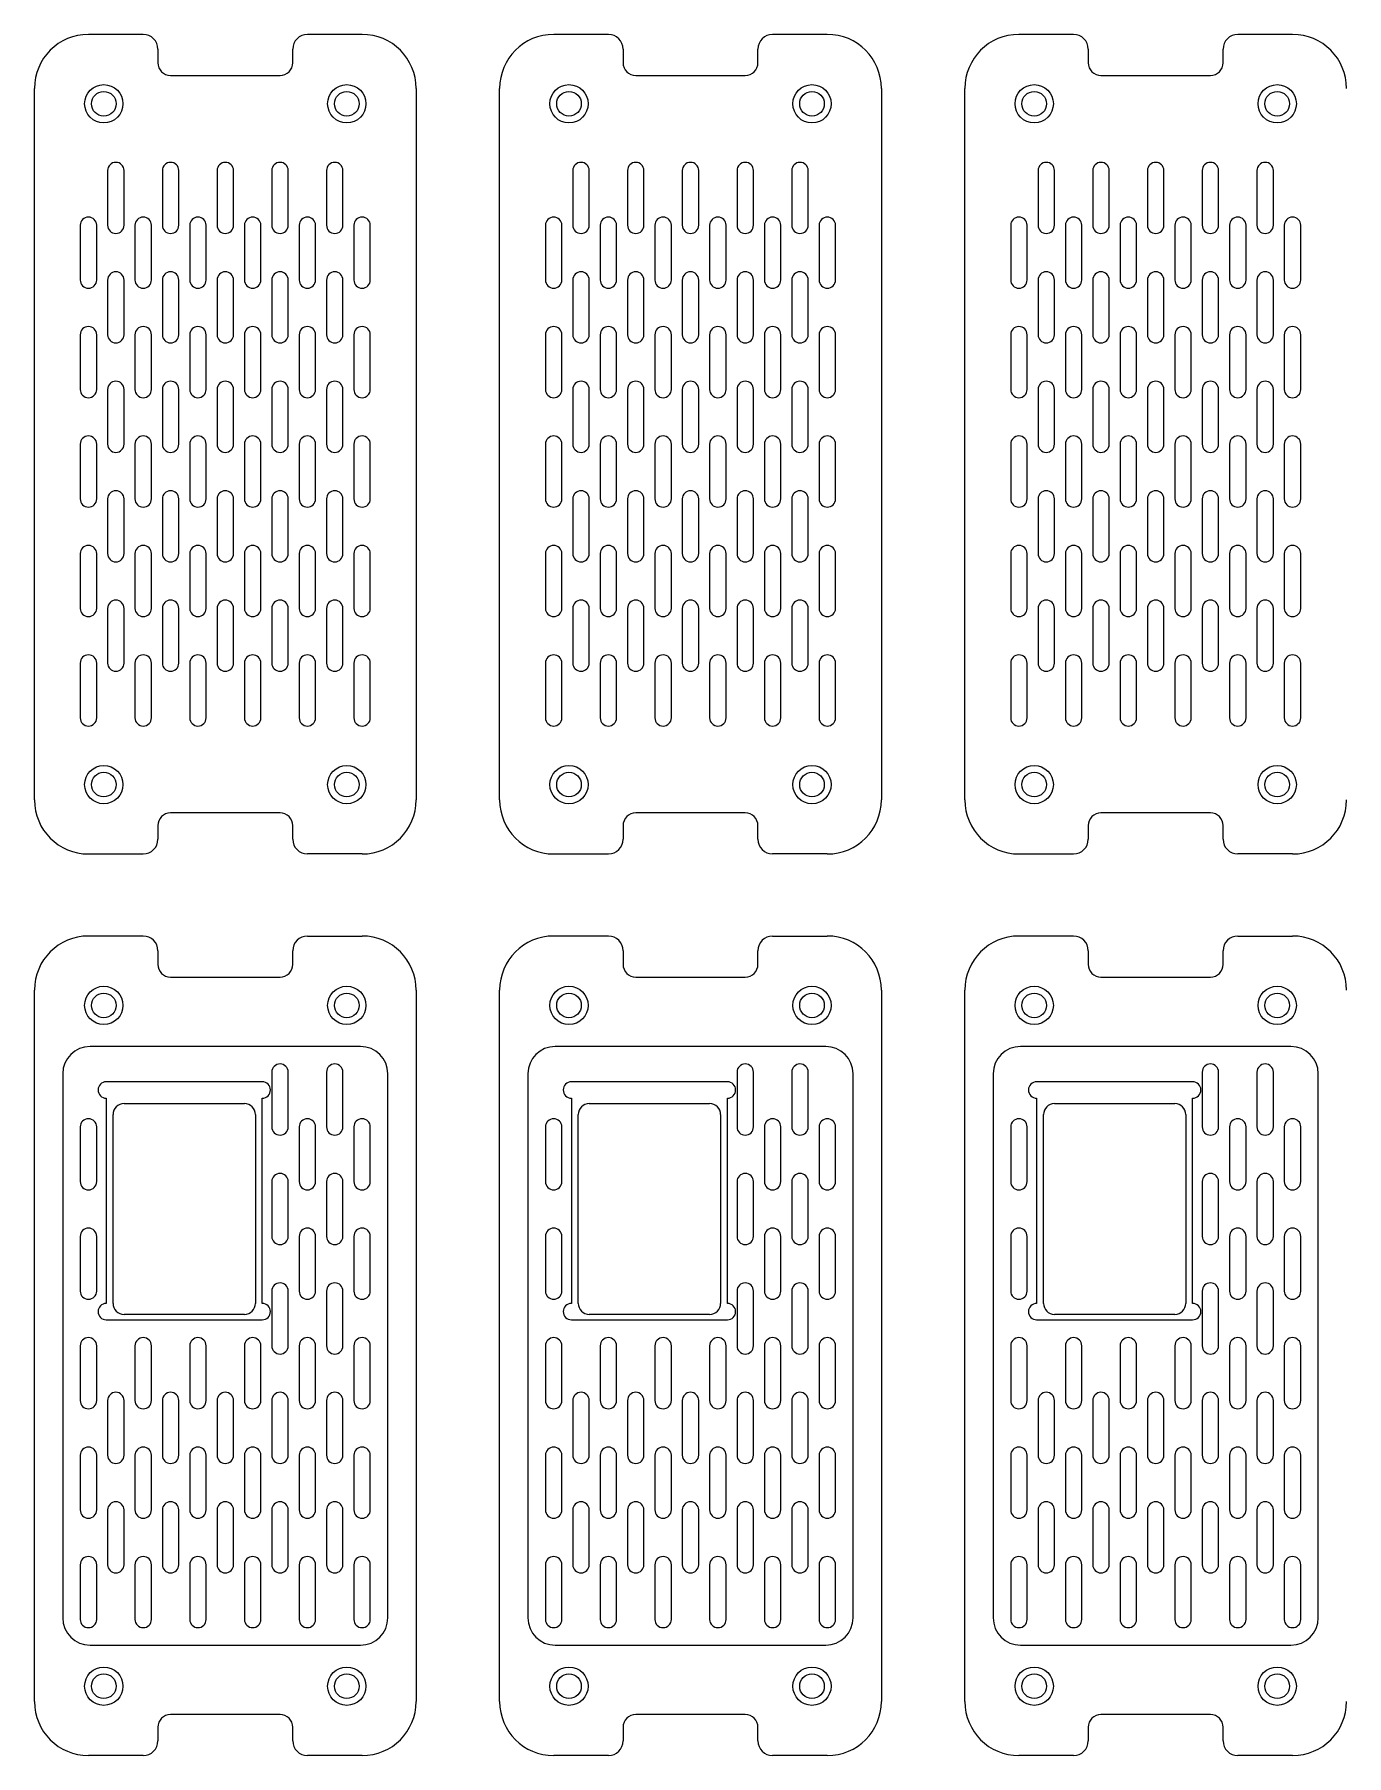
# Model space of a CAD drawing. Header units: millimetres. Extents: x -5 to 21766, y 503 to 12067.
# Drawn here: x 1118 to 1597, y 1741 to 2370 of the extents above; entities that cross this region are included whole.
import ezdxf

# ---------------------------------------------------------------- set-up
doc = ezdxf.new("R2010")
doc.units = ezdxf.units.MM
for name, color, linetype in [('CUT THROUGH- Inside Line', 5, 'Continuous'), ('CUT THROUGH- Outside Line', 3, 'Continuous'), ('FILL- 12mm Deep', 4, 'Continuous'), ('FILL- 16mm Deep', 241, 'Continuous'), ('HOLE 14mm Deep', 6, 'Continuous'), ('HOLE- 1mm Deep', 54, 'Continuous')]:
    doc.layers.add(name, color=color, linetype=linetype)

msp = doc.modelspace()

# ---------------------------------------------------------------- linework, layer by layer
at = {"layer": 'CUT THROUGH- Inside Line', "linetype": 'Continuous', "lineweight": 15}
for p, q in [((1146.53, 1906.61), (1146.53, 1975.61)), ((1150.53, 1979.61), (1194.53, 1979.61)), ((1198.53, 1975.61), (1198.53, 1906.61)), ((1316.53, 1906.61), (1316.53, 1975.61)), ((1320.53, 1979.61), (1364.53, 1979.61)), ((1368.53, 1975.61), (1368.53, 1906.61)), ((1486.53, 1906.61), (1486.53, 1975.61)), ((1490.53, 1979.61), (1534.53, 1979.61)), ((1538.53, 1975.61), (1538.53, 1906.61)), ((1194.53, 1902.61), (1150.53, 1902.61)), ((1364.53, 1902.61), (1320.53, 1902.61)), ((1534.53, 1902.61), (1490.53, 1902.61))]:
    msp.add_line(p, q, dxfattribs=at)
at = {"layer": 'CUT THROUGH- Inside Line'}
for points in [[(1144.53, 2300.61, 1), (1150.53, 2300.61), (1150.53, 2320.61, 1), (1144.53, 2320.61)], [(1164.53, 2300.61, 1), (1170.53, 2300.61), (1170.53, 2320.61, 1), (1164.53, 2320.61)], [(1184.53, 2300.61, 1), (1190.53, 2300.61), (1190.53, 2320.61, 1), (1184.53, 2320.61)], [(1204.53, 2300.61, 1), (1210.53, 2300.61), (1210.53, 2320.61, 1), (1204.53, 2320.61)], [(1224.53, 2300.61, 1), (1230.53, 2300.61), (1230.53, 2320.61, 1), (1224.53, 2320.61)], [(1314.53, 2300.61, 1), (1320.53, 2300.61), (1320.53, 2320.61, 1), (1314.53, 2320.61)], [(1334.53, 2300.61, 1), (1340.53, 2300.61), (1340.53, 2320.61, 1), (1334.53, 2320.61)], [(1354.53, 2300.61, 1), (1360.53, 2300.61), (1360.53, 2320.61, 1), (1354.53, 2320.61)], [(1374.53, 2300.61, 1), (1380.53, 2300.61), (1380.53, 2320.61, 1), (1374.53, 2320.61)], [(1394.53, 2300.61, 1), (1400.53, 2300.61), (1400.53, 2320.61, 1), (1394.53, 2320.61)], [(1484.53, 2300.61, 1), (1490.53, 2300.61), (1490.53, 2320.61, 1), (1484.53, 2320.61)], [(1504.53, 2300.61, 1), (1510.53, 2300.61), (1510.53, 2320.61, 1), (1504.53, 2320.61)], [(1524.53, 2300.61, 1), (1530.53, 2300.61), (1530.53, 2320.61, 1), (1524.53, 2320.61)], [(1544.53, 2300.61, 1), (1550.53, 2300.61), (1550.53, 2320.61, 1), (1544.53, 2320.61)], [(1564.53, 2300.61, 1), (1570.53, 2300.61), (1570.53, 2320.61, 1), (1564.53, 2320.61)], [(1134.53, 2280.61, 1), (1140.53, 2280.61), (1140.53, 2300.61, 1), (1134.53, 2300.61)], [(1154.53, 2280.61, 1), (1160.53, 2280.61), (1160.53, 2300.61, 1), (1154.53, 2300.61)], [(1174.53, 2280.61, 1), (1180.53, 2280.61), (1180.53, 2300.61, 1), (1174.53, 2300.61)], [(1194.53, 2280.61, 1), (1200.53, 2280.61), (1200.53, 2300.61, 1), (1194.53, 2300.61)], [(1214.53, 2280.61, 1), (1220.53, 2280.61), (1220.53, 2300.61, 1), (1214.53, 2300.61)], [(1234.53, 2280.61, 1), (1240.53, 2280.61), (1240.53, 2300.61, 1), (1234.53, 2300.61)], [(1304.53, 2280.61, 1), (1310.53, 2280.61), (1310.53, 2300.61, 1), (1304.53, 2300.61)], [(1324.53, 2280.61, 1), (1330.53, 2280.61), (1330.53, 2300.61, 1), (1324.53, 2300.61)], [(1344.53, 2280.61, 1), (1350.53, 2280.61), (1350.53, 2300.61, 1), (1344.53, 2300.61)], [(1364.53, 2280.61, 1), (1370.53, 2280.61), (1370.53, 2300.61, 1), (1364.53, 2300.61)], [(1384.53, 2280.61, 1), (1390.53, 2280.61), (1390.53, 2300.61, 1), (1384.53, 2300.61)], [(1404.53, 2280.61, 1), (1410.53, 2280.61), (1410.53, 2300.61, 1), (1404.53, 2300.61)], [(1474.53, 2280.61, 1), (1480.53, 2280.61), (1480.53, 2300.61, 1), (1474.53, 2300.61)], [(1494.53, 2280.61, 1), (1500.53, 2280.61), (1500.53, 2300.61, 1), (1494.53, 2300.61)], [(1514.53, 2280.61, 1), (1520.53, 2280.61), (1520.53, 2300.61, 1), (1514.53, 2300.61)], [(1534.53, 2280.61, 1), (1540.53, 2280.61), (1540.53, 2300.61, 1), (1534.53, 2300.61)], [(1554.53, 2280.61, 1), (1560.53, 2280.61), (1560.53, 2300.61, 1), (1554.53, 2300.61)], [(1574.53, 2280.61, 1), (1580.53, 2280.61), (1580.53, 2300.61, 1), (1574.53, 2300.61)], [(1144.53, 2260.61, 1), (1150.53, 2260.61), (1150.53, 2280.61, 1), (1144.53, 2280.61)], [(1164.53, 2260.61, 1), (1170.53, 2260.61), (1170.53, 2280.61, 1), (1164.53, 2280.61)], [(1184.53, 2260.61, 1), (1190.53, 2260.61), (1190.53, 2280.61, 1), (1184.53, 2280.61)], [(1204.53, 2260.61, 1), (1210.53, 2260.61), (1210.53, 2280.61, 1), (1204.53, 2280.61)], [(1224.53, 2260.61, 1), (1230.53, 2260.61), (1230.53, 2280.61, 1), (1224.53, 2280.61)], [(1314.53, 2260.61, 1), (1320.53, 2260.61), (1320.53, 2280.61, 1), (1314.53, 2280.61)], [(1334.53, 2260.61, 1), (1340.53, 2260.61), (1340.53, 2280.61, 1), (1334.53, 2280.61)], [(1354.53, 2260.61, 1), (1360.53, 2260.61), (1360.53, 2280.61, 1), (1354.53, 2280.61)], [(1374.53, 2260.61, 1), (1380.53, 2260.61), (1380.53, 2280.61, 1), (1374.53, 2280.61)], [(1394.53, 2260.61, 1), (1400.53, 2260.61), (1400.53, 2280.61, 1), (1394.53, 2280.61)], [(1484.53, 2260.61, 1), (1490.53, 2260.61), (1490.53, 2280.61, 1), (1484.53, 2280.61)], [(1504.53, 2260.61, 1), (1510.53, 2260.61), (1510.53, 2280.61, 1), (1504.53, 2280.61)], [(1524.53, 2260.61, 1), (1530.53, 2260.61), (1530.53, 2280.61, 1), (1524.53, 2280.61)], [(1544.53, 2260.61, 1), (1550.53, 2260.61), (1550.53, 2280.61, 1), (1544.53, 2280.61)], [(1564.53, 2260.61, 1), (1570.53, 2260.61), (1570.53, 2280.61, 1), (1564.53, 2280.61)], [(1134.53, 2240.61, 1), (1140.53, 2240.61), (1140.53, 2260.61, 1), (1134.53, 2260.61)], [(1154.53, 2240.61, 1), (1160.53, 2240.61), (1160.53, 2260.61, 1), (1154.53, 2260.61)], [(1174.53, 2240.61, 1), (1180.53, 2240.61), (1180.53, 2260.61, 1), (1174.53, 2260.61)], [(1194.53, 2240.61, 1), (1200.53, 2240.61), (1200.53, 2260.61, 1), (1194.53, 2260.61)], [(1214.53, 2240.61, 1), (1220.53, 2240.61), (1220.53, 2260.61, 1), (1214.53, 2260.61)], [(1234.53, 2240.61, 1), (1240.53, 2240.61), (1240.53, 2260.61, 1), (1234.53, 2260.61)], [(1304.53, 2240.61, 1), (1310.53, 2240.61), (1310.53, 2260.61, 1), (1304.53, 2260.61)], [(1324.53, 2240.61, 1), (1330.53, 2240.61), (1330.53, 2260.61, 1), (1324.53, 2260.61)], [(1344.53, 2240.61, 1), (1350.53, 2240.61), (1350.53, 2260.61, 1), (1344.53, 2260.61)], [(1364.53, 2240.61, 1), (1370.53, 2240.61), (1370.53, 2260.61, 1), (1364.53, 2260.61)], [(1384.53, 2240.61, 1), (1390.53, 2240.61), (1390.53, 2260.61, 1), (1384.53, 2260.61)], [(1404.53, 2240.61, 1), (1410.53, 2240.61), (1410.53, 2260.61, 1), (1404.53, 2260.61)], [(1474.53, 2240.61, 1), (1480.53, 2240.61), (1480.53, 2260.61, 1), (1474.53, 2260.61)], [(1494.53, 2240.61, 1), (1500.53, 2240.61), (1500.53, 2260.61, 1), (1494.53, 2260.61)], [(1514.53, 2240.61, 1), (1520.53, 2240.61), (1520.53, 2260.61, 1), (1514.53, 2260.61)], [(1534.53, 2240.61, 1), (1540.53, 2240.61), (1540.53, 2260.61, 1), (1534.53, 2260.61)], [(1554.53, 2240.61, 1), (1560.53, 2240.61), (1560.53, 2260.61, 1), (1554.53, 2260.61)], [(1574.53, 2240.61, 1), (1580.53, 2240.61), (1580.53, 2260.61, 1), (1574.53, 2260.61)], [(1144.53, 2220.61, 1), (1150.53, 2220.61), (1150.53, 2240.61, 1), (1144.53, 2240.61)], [(1164.53, 2220.61, 1), (1170.53, 2220.61), (1170.53, 2240.61, 1), (1164.53, 2240.61)], [(1184.53, 2220.61, 1), (1190.53, 2220.61), (1190.53, 2240.61, 1), (1184.53, 2240.61)], [(1204.53, 2220.61, 1), (1210.53, 2220.61), (1210.53, 2240.61, 1), (1204.53, 2240.61)], [(1224.53, 2220.61, 1), (1230.53, 2220.61), (1230.53, 2240.61, 1), (1224.53, 2240.61)], [(1314.53, 2220.61, 1), (1320.53, 2220.61), (1320.53, 2240.61, 1), (1314.53, 2240.61)], [(1334.53, 2220.61, 1), (1340.53, 2220.61), (1340.53, 2240.61, 1), (1334.53, 2240.61)], [(1354.53, 2220.61, 1), (1360.53, 2220.61), (1360.53, 2240.61, 1), (1354.53, 2240.61)], [(1374.53, 2220.61, 1), (1380.53, 2220.61), (1380.53, 2240.61, 1), (1374.53, 2240.61)], [(1394.53, 2220.61, 1), (1400.53, 2220.61), (1400.53, 2240.61, 1), (1394.53, 2240.61)], [(1484.53, 2220.61, 1), (1490.53, 2220.61), (1490.53, 2240.61, 1), (1484.53, 2240.61)], [(1504.53, 2220.61, 1), (1510.53, 2220.61), (1510.53, 2240.61, 1), (1504.53, 2240.61)], [(1524.53, 2220.61, 1), (1530.53, 2220.61), (1530.53, 2240.61, 1), (1524.53, 2240.61)], [(1544.53, 2220.61, 1), (1550.53, 2220.61), (1550.53, 2240.61, 1), (1544.53, 2240.61)], [(1564.53, 2220.61, 1), (1570.53, 2220.61), (1570.53, 2240.61, 1), (1564.53, 2240.61)], [(1134.53, 2200.61, 1), (1140.53, 2200.61), (1140.53, 2220.61, 1), (1134.53, 2220.61)], [(1154.53, 2200.61, 1), (1160.53, 2200.61), (1160.53, 2220.61, 1), (1154.53, 2220.61)], [(1174.53, 2200.61, 1), (1180.53, 2200.61), (1180.53, 2220.61, 1), (1174.53, 2220.61)], [(1194.53, 2200.61, 1), (1200.53, 2200.61), (1200.53, 2220.61, 1), (1194.53, 2220.61)], [(1214.53, 2200.61, 1), (1220.53, 2200.61), (1220.53, 2220.61, 1), (1214.53, 2220.61)], [(1234.53, 2200.61, 1), (1240.53, 2200.61), (1240.53, 2220.61, 1), (1234.53, 2220.61)], [(1304.53, 2200.61, 1), (1310.53, 2200.61), (1310.53, 2220.61, 1), (1304.53, 2220.61)], [(1324.53, 2200.61, 1), (1330.53, 2200.61), (1330.53, 2220.61, 1), (1324.53, 2220.61)], [(1344.53, 2200.61, 1), (1350.53, 2200.61), (1350.53, 2220.61, 1), (1344.53, 2220.61)], [(1364.53, 2200.61, 1), (1370.53, 2200.61), (1370.53, 2220.61, 1), (1364.53, 2220.61)], [(1384.53, 2200.61, 1), (1390.53, 2200.61), (1390.53, 2220.61, 1), (1384.53, 2220.61)], [(1404.53, 2200.61, 1), (1410.53, 2200.61), (1410.53, 2220.61, 1), (1404.53, 2220.61)], [(1474.53, 2200.61, 1), (1480.53, 2200.61), (1480.53, 2220.61, 1), (1474.53, 2220.61)], [(1494.53, 2200.61, 1), (1500.53, 2200.61), (1500.53, 2220.61, 1), (1494.53, 2220.61)], [(1514.53, 2200.61, 1), (1520.53, 2200.61), (1520.53, 2220.61, 1), (1514.53, 2220.61)], [(1534.53, 2200.61, 1), (1540.53, 2200.61), (1540.53, 2220.61, 1), (1534.53, 2220.61)], [(1554.53, 2200.61, 1), (1560.53, 2200.61), (1560.53, 2220.61, 1), (1554.53, 2220.61)], [(1574.53, 2200.61, 1), (1580.53, 2200.61), (1580.53, 2220.61, 1), (1574.53, 2220.61)], [(1144.53, 2180.61, 1), (1150.53, 2180.61), (1150.53, 2200.61, 1), (1144.53, 2200.61)], [(1164.53, 2180.61, 1), (1170.53, 2180.61), (1170.53, 2200.61, 1), (1164.53, 2200.61)], [(1184.53, 2180.61, 1), (1190.53, 2180.61), (1190.53, 2200.61, 1), (1184.53, 2200.61)], [(1204.53, 2180.61, 1), (1210.53, 2180.61), (1210.53, 2200.61, 1), (1204.53, 2200.61)], [(1224.53, 2180.61, 1), (1230.53, 2180.61), (1230.53, 2200.61, 1), (1224.53, 2200.61)], [(1314.53, 2180.61, 1), (1320.53, 2180.61), (1320.53, 2200.61, 1), (1314.53, 2200.61)], [(1334.53, 2180.61, 1), (1340.53, 2180.61), (1340.53, 2200.61, 1), (1334.53, 2200.61)], [(1354.53, 2180.61, 1), (1360.53, 2180.61), (1360.53, 2200.61, 1), (1354.53, 2200.61)], [(1374.53, 2180.61, 1), (1380.53, 2180.61), (1380.53, 2200.61, 1), (1374.53, 2200.61)], [(1394.53, 2180.61, 1), (1400.53, 2180.61), (1400.53, 2200.61, 1), (1394.53, 2200.61)], [(1484.53, 2180.61, 1), (1490.53, 2180.61), (1490.53, 2200.61, 1), (1484.53, 2200.61)], [(1504.53, 2180.61, 1), (1510.53, 2180.61), (1510.53, 2200.61, 1), (1504.53, 2200.61)], [(1524.53, 2180.61, 1), (1530.53, 2180.61), (1530.53, 2200.61, 1), (1524.53, 2200.61)], [(1544.53, 2180.61, 1), (1550.53, 2180.61), (1550.53, 2200.61, 1), (1544.53, 2200.61)], [(1564.53, 2180.61, 1), (1570.53, 2180.61), (1570.53, 2200.61, 1), (1564.53, 2200.61)], [(1134.53, 2160.61, 1), (1140.53, 2160.61), (1140.53, 2180.61, 1), (1134.53, 2180.61)], [(1154.53, 2160.61, 1), (1160.53, 2160.61), (1160.53, 2180.61, 1), (1154.53, 2180.61)], [(1174.53, 2160.61, 1), (1180.53, 2160.61), (1180.53, 2180.61, 1), (1174.53, 2180.61)], [(1194.53, 2160.61, 1), (1200.53, 2160.61), (1200.53, 2180.61, 1), (1194.53, 2180.61)], [(1214.53, 2160.61, 1), (1220.53, 2160.61), (1220.53, 2180.61, 1), (1214.53, 2180.61)], [(1234.53, 2160.61, 1), (1240.53, 2160.61), (1240.53, 2180.61, 1), (1234.53, 2180.61)], [(1304.53, 2160.61, 1), (1310.53, 2160.61), (1310.53, 2180.61, 1), (1304.53, 2180.61)], [(1324.53, 2160.61, 1), (1330.53, 2160.61), (1330.53, 2180.61, 1), (1324.53, 2180.61)], [(1344.53, 2160.61, 1), (1350.53, 2160.61), (1350.53, 2180.61, 1), (1344.53, 2180.61)], [(1364.53, 2160.61, 1), (1370.53, 2160.61), (1370.53, 2180.61, 1), (1364.53, 2180.61)], [(1384.53, 2160.61, 1), (1390.53, 2160.61), (1390.53, 2180.61, 1), (1384.53, 2180.61)], [(1404.53, 2160.61, 1), (1410.53, 2160.61), (1410.53, 2180.61, 1), (1404.53, 2180.61)], [(1474.53, 2160.61, 1), (1480.53, 2160.61), (1480.53, 2180.61, 1), (1474.53, 2180.61)], [(1494.53, 2160.61, 1), (1500.53, 2160.61), (1500.53, 2180.61, 1), (1494.53, 2180.61)], [(1514.53, 2160.61, 1), (1520.53, 2160.61), (1520.53, 2180.61, 1), (1514.53, 2180.61)], [(1534.53, 2160.61, 1), (1540.53, 2160.61), (1540.53, 2180.61, 1), (1534.53, 2180.61)], [(1554.53, 2160.61, 1), (1560.53, 2160.61), (1560.53, 2180.61, 1), (1554.53, 2180.61)], [(1574.53, 2160.61, 1), (1580.53, 2160.61), (1580.53, 2180.61, 1), (1574.53, 2180.61)], [(1144.53, 2140.61, 1), (1150.53, 2140.61), (1150.53, 2160.61, 1), (1144.53, 2160.61)], [(1164.53, 2140.61, 1), (1170.53, 2140.61), (1170.53, 2160.61, 1), (1164.53, 2160.61)], [(1184.53, 2140.61, 1), (1190.53, 2140.61), (1190.53, 2160.61, 1), (1184.53, 2160.61)], [(1204.53, 2140.61, 1), (1210.53, 2140.61), (1210.53, 2160.61, 1), (1204.53, 2160.61)], [(1224.53, 2140.61, 1), (1230.53, 2140.61), (1230.53, 2160.61, 1), (1224.53, 2160.61)], [(1314.53, 2140.61, 1), (1320.53, 2140.61), (1320.53, 2160.61, 1), (1314.53, 2160.61)], [(1334.53, 2140.61, 1), (1340.53, 2140.61), (1340.53, 2160.61, 1), (1334.53, 2160.61)], [(1354.53, 2140.61, 1), (1360.53, 2140.61), (1360.53, 2160.61, 1), (1354.53, 2160.61)], [(1374.53, 2140.61, 1), (1380.53, 2140.61), (1380.53, 2160.61, 1), (1374.53, 2160.61)], [(1394.53, 2140.61, 1), (1400.53, 2140.61), (1400.53, 2160.61, 1), (1394.53, 2160.61)], [(1484.53, 2140.61, 1), (1490.53, 2140.61), (1490.53, 2160.61, 1), (1484.53, 2160.61)], [(1504.53, 2140.61, 1), (1510.53, 2140.61), (1510.53, 2160.61, 1), (1504.53, 2160.61)], [(1524.53, 2140.61, 1), (1530.53, 2140.61), (1530.53, 2160.61, 1), (1524.53, 2160.61)], [(1544.53, 2140.61, 1), (1550.53, 2140.61), (1550.53, 2160.61, 1), (1544.53, 2160.61)], [(1564.53, 2140.61, 1), (1570.53, 2140.61), (1570.53, 2160.61, 1), (1564.53, 2160.61)], [(1134.53, 2120.61, 1), (1140.53, 2120.61), (1140.53, 2140.61, 1), (1134.53, 2140.61)], [(1154.53, 2120.61, 1), (1160.53, 2120.61), (1160.53, 2140.61, 1), (1154.53, 2140.61)], [(1174.53, 2120.61, 1), (1180.53, 2120.61), (1180.53, 2140.61, 1), (1174.53, 2140.61)], [(1194.53, 2120.61, 1), (1200.53, 2120.61), (1200.53, 2140.61, 1), (1194.53, 2140.61)], [(1214.53, 2120.61, 1), (1220.53, 2120.61), (1220.53, 2140.61, 1), (1214.53, 2140.61)], [(1234.53, 2120.61, 1), (1240.53, 2120.61), (1240.53, 2140.61, 1), (1234.53, 2140.61)], [(1304.53, 2120.61, 1), (1310.53, 2120.61), (1310.53, 2140.61, 1), (1304.53, 2140.61)], [(1324.53, 2120.61, 1), (1330.53, 2120.61), (1330.53, 2140.61, 1), (1324.53, 2140.61)], [(1344.53, 2120.61, 1), (1350.53, 2120.61), (1350.53, 2140.61, 1), (1344.53, 2140.61)], [(1364.53, 2120.61, 1), (1370.53, 2120.61), (1370.53, 2140.61, 1), (1364.53, 2140.61)], [(1384.53, 2120.61, 1), (1390.53, 2120.61), (1390.53, 2140.61, 1), (1384.53, 2140.61)], [(1404.53, 2120.61, 1), (1410.53, 2120.61), (1410.53, 2140.61, 1), (1404.53, 2140.61)], [(1474.53, 2120.61, 1), (1480.53, 2120.61), (1480.53, 2140.61, 1), (1474.53, 2140.61)], [(1494.53, 2120.61, 1), (1500.53, 2120.61), (1500.53, 2140.61, 1), (1494.53, 2140.61)], [(1514.53, 2120.61, 1), (1520.53, 2120.61), (1520.53, 2140.61, 1), (1514.53, 2140.61)], [(1534.53, 2120.61, 1), (1540.53, 2120.61), (1540.53, 2140.61, 1), (1534.53, 2140.61)], [(1554.53, 2120.61, 1), (1560.53, 2120.61), (1560.53, 2140.61, 1), (1554.53, 2140.61)], [(1574.53, 2120.61, 1), (1580.53, 2120.61), (1580.53, 2140.61, 1), (1574.53, 2140.61)], [(1204.53, 1971.11, 1), (1210.53, 1971.11), (1210.53, 1991.11, 1), (1204.53, 1991.11)], [(1224.53, 1971.11, 1), (1230.53, 1971.11), (1230.53, 1991.11, 1), (1224.53, 1991.11)], [(1374.53, 1971.11, 1), (1380.53, 1971.11), (1380.53, 1991.11, 1), (1374.53, 1991.11)], [(1394.53, 1971.11, 1), (1400.53, 1971.11), (1400.53, 1991.11, 1), (1394.53, 1991.11)], [(1544.53, 1971.11, 1), (1550.53, 1971.11), (1550.53, 1991.11, 1), (1544.53, 1991.11)], [(1564.53, 1971.11, 1), (1570.53, 1971.11), (1570.53, 1991.11, 1), (1564.53, 1991.11)], [(1134.53, 1951.11, 1), (1140.53, 1951.11), (1140.53, 1971.11, 1), (1134.53, 1971.11)], [(1214.53, 1951.11, 1), (1220.53, 1951.11), (1220.53, 1971.11, 1), (1214.53, 1971.11)], [(1234.53, 1951.11, 1), (1240.53, 1951.11), (1240.53, 1971.11, 1), (1234.53, 1971.11)], [(1304.53, 1951.11, 1), (1310.53, 1951.11), (1310.53, 1971.11, 1), (1304.53, 1971.11)], [(1384.53, 1951.11, 1), (1390.53, 1951.11), (1390.53, 1971.11, 1), (1384.53, 1971.11)], [(1404.53, 1951.11, 1), (1410.53, 1951.11), (1410.53, 1971.11, 1), (1404.53, 1971.11)], [(1474.53, 1951.11, 1), (1480.53, 1951.11), (1480.53, 1971.11, 1), (1474.53, 1971.11)], [(1554.53, 1951.11, 1), (1560.53, 1951.11), (1560.53, 1971.11, 1), (1554.53, 1971.11)], [(1574.53, 1951.11, 1), (1580.53, 1951.11), (1580.53, 1971.11, 1), (1574.53, 1971.11)], [(1204.53, 1931.11, 1), (1210.53, 1931.11), (1210.53, 1951.11, 1), (1204.53, 1951.11)], [(1224.53, 1931.11, 1), (1230.53, 1931.11), (1230.53, 1951.11, 1), (1224.53, 1951.11)], [(1374.53, 1931.11, 1), (1380.53, 1931.11), (1380.53, 1951.11, 1), (1374.53, 1951.11)], [(1394.53, 1931.11, 1), (1400.53, 1931.11), (1400.53, 1951.11, 1), (1394.53, 1951.11)], [(1544.53, 1931.11, 1), (1550.53, 1931.11), (1550.53, 1951.11, 1), (1544.53, 1951.11)], [(1564.53, 1931.11, 1), (1570.53, 1931.11), (1570.53, 1951.11, 1), (1564.53, 1951.11)], [(1134.53, 1911.11, 1), (1140.53, 1911.11), (1140.53, 1931.11, 1), (1134.53, 1931.11)], [(1214.53, 1911.11, 1), (1220.53, 1911.11), (1220.53, 1931.11, 1), (1214.53, 1931.11)], [(1234.53, 1911.11, 1), (1240.53, 1911.11), (1240.53, 1931.11, 1), (1234.53, 1931.11)], [(1304.53, 1911.11, 1), (1310.53, 1911.11), (1310.53, 1931.11, 1), (1304.53, 1931.11)], [(1384.53, 1911.11, 1), (1390.53, 1911.11), (1390.53, 1931.11, 1), (1384.53, 1931.11)], [(1404.53, 1911.11, 1), (1410.53, 1911.11), (1410.53, 1931.11, 1), (1404.53, 1931.11)], [(1474.53, 1911.11, 1), (1480.53, 1911.11), (1480.53, 1931.11, 1), (1474.53, 1931.11)], [(1554.53, 1911.11, 1), (1560.53, 1911.11), (1560.53, 1931.11, 1), (1554.53, 1931.11)], [(1574.53, 1911.11, 1), (1580.53, 1911.11), (1580.53, 1931.11, 1), (1574.53, 1931.11)], [(1204.53, 1891.11, 1), (1210.53, 1891.11), (1210.53, 1911.11, 1), (1204.53, 1911.11)], [(1224.53, 1891.11, 1), (1230.53, 1891.11), (1230.53, 1911.11, 1), (1224.53, 1911.11)], [(1374.53, 1891.11, 1), (1380.53, 1891.11), (1380.53, 1911.11, 1), (1374.53, 1911.11)], [(1394.53, 1891.11, 1), (1400.53, 1891.11), (1400.53, 1911.11, 1), (1394.53, 1911.11)], [(1544.53, 1891.11, 1), (1550.53, 1891.11), (1550.53, 1911.11, 1), (1544.53, 1911.11)], [(1564.53, 1891.11, 1), (1570.53, 1891.11), (1570.53, 1911.11, 1), (1564.53, 1911.11)], [(1134.53, 1871.11, 1), (1140.53, 1871.11), (1140.53, 1891.11, 1), (1134.53, 1891.11)], [(1154.53, 1871.11, 1), (1160.53, 1871.11), (1160.53, 1891.11, 1), (1154.53, 1891.11)], [(1174.53, 1871.11, 1), (1180.53, 1871.11), (1180.53, 1891.11, 1), (1174.53, 1891.11)], [(1194.53, 1871.11, 1), (1200.53, 1871.11), (1200.53, 1891.11, 1), (1194.53, 1891.11)], [(1214.53, 1871.11, 1), (1220.53, 1871.11), (1220.53, 1891.11, 1), (1214.53, 1891.11)], [(1234.53, 1871.11, 1), (1240.53, 1871.11), (1240.53, 1891.11, 1), (1234.53, 1891.11)], [(1304.53, 1871.11, 1), (1310.53, 1871.11), (1310.53, 1891.11, 1), (1304.53, 1891.11)], [(1324.53, 1871.11, 1), (1330.53, 1871.11), (1330.53, 1891.11, 1), (1324.53, 1891.11)], [(1344.53, 1871.11, 1), (1350.53, 1871.11), (1350.53, 1891.11, 1), (1344.53, 1891.11)], [(1364.53, 1871.11, 1), (1370.53, 1871.11), (1370.53, 1891.11, 1), (1364.53, 1891.11)], [(1384.53, 1871.11, 1), (1390.53, 1871.11), (1390.53, 1891.11, 1), (1384.53, 1891.11)], [(1404.53, 1871.11, 1), (1410.53, 1871.11), (1410.53, 1891.11, 1), (1404.53, 1891.11)], [(1474.53, 1871.11, 1), (1480.53, 1871.11), (1480.53, 1891.11, 1), (1474.53, 1891.11)], [(1494.53, 1871.11, 1), (1500.53, 1871.11), (1500.53, 1891.11, 1), (1494.53, 1891.11)], [(1514.53, 1871.11, 1), (1520.53, 1871.11), (1520.53, 1891.11, 1), (1514.53, 1891.11)], [(1534.53, 1871.11, 1), (1540.53, 1871.11), (1540.53, 1891.11, 1), (1534.53, 1891.11)], [(1554.53, 1871.11, 1), (1560.53, 1871.11), (1560.53, 1891.11, 1), (1554.53, 1891.11)], [(1574.53, 1871.11, 1), (1580.53, 1871.11), (1580.53, 1891.11, 1), (1574.53, 1891.11)], [(1144.53, 1851.11, 1), (1150.53, 1851.11), (1150.53, 1871.11, 1), (1144.53, 1871.11)], [(1164.53, 1851.11, 1), (1170.53, 1851.11), (1170.53, 1871.11, 1), (1164.53, 1871.11)], [(1184.53, 1851.11, 1), (1190.53, 1851.11), (1190.53, 1871.11, 1), (1184.53, 1871.11)], [(1204.53, 1851.11, 1), (1210.53, 1851.11), (1210.53, 1871.11, 1), (1204.53, 1871.11)], [(1224.53, 1851.11, 1), (1230.53, 1851.11), (1230.53, 1871.11, 1), (1224.53, 1871.11)], [(1314.53, 1851.11, 1), (1320.53, 1851.11), (1320.53, 1871.11, 1), (1314.53, 1871.11)], [(1334.53, 1851.11, 1), (1340.53, 1851.11), (1340.53, 1871.11, 1), (1334.53, 1871.11)], [(1354.53, 1851.11, 1), (1360.53, 1851.11), (1360.53, 1871.11, 1), (1354.53, 1871.11)], [(1374.53, 1851.11, 1), (1380.53, 1851.11), (1380.53, 1871.11, 1), (1374.53, 1871.11)], [(1394.53, 1851.11, 1), (1400.53, 1851.11), (1400.53, 1871.11, 1), (1394.53, 1871.11)], [(1484.53, 1851.11, 1), (1490.53, 1851.11), (1490.53, 1871.11, 1), (1484.53, 1871.11)], [(1504.53, 1851.11, 1), (1510.53, 1851.11), (1510.53, 1871.11, 1), (1504.53, 1871.11)], [(1524.53, 1851.11, 1), (1530.53, 1851.11), (1530.53, 1871.11, 1), (1524.53, 1871.11)], [(1544.53, 1851.11, 1), (1550.53, 1851.11), (1550.53, 1871.11, 1), (1544.53, 1871.11)], [(1564.53, 1851.11, 1), (1570.53, 1851.11), (1570.53, 1871.11, 1), (1564.53, 1871.11)], [(1134.53, 1831.11, 1), (1140.53, 1831.11), (1140.53, 1851.11, 1), (1134.53, 1851.11)], [(1154.53, 1831.11, 1), (1160.53, 1831.11), (1160.53, 1851.11, 1), (1154.53, 1851.11)], [(1174.53, 1831.11, 1), (1180.53, 1831.11), (1180.53, 1851.11, 1), (1174.53, 1851.11)], [(1194.53, 1831.11, 1), (1200.53, 1831.11), (1200.53, 1851.11, 1), (1194.53, 1851.11)], [(1214.53, 1831.11, 1), (1220.53, 1831.11), (1220.53, 1851.11, 1), (1214.53, 1851.11)], [(1234.53, 1831.11, 1), (1240.53, 1831.11), (1240.53, 1851.11, 1), (1234.53, 1851.11)], [(1304.53, 1831.11, 1), (1310.53, 1831.11), (1310.53, 1851.11, 1), (1304.53, 1851.11)], [(1324.53, 1831.11, 1), (1330.53, 1831.11), (1330.53, 1851.11, 1), (1324.53, 1851.11)], [(1344.53, 1831.11, 1), (1350.53, 1831.11), (1350.53, 1851.11, 1), (1344.53, 1851.11)], [(1364.53, 1831.11, 1), (1370.53, 1831.11), (1370.53, 1851.11, 1), (1364.53, 1851.11)], [(1384.53, 1831.11, 1), (1390.53, 1831.11), (1390.53, 1851.11, 1), (1384.53, 1851.11)], [(1404.53, 1831.11, 1), (1410.53, 1831.11), (1410.53, 1851.11, 1), (1404.53, 1851.11)], [(1474.53, 1831.11, 1), (1480.53, 1831.11), (1480.53, 1851.11, 1), (1474.53, 1851.11)], [(1494.53, 1831.11, 1), (1500.53, 1831.11), (1500.53, 1851.11, 1), (1494.53, 1851.11)], [(1514.53, 1831.11, 1), (1520.53, 1831.11), (1520.53, 1851.11, 1), (1514.53, 1851.11)], [(1534.53, 1831.11, 1), (1540.53, 1831.11), (1540.53, 1851.11, 1), (1534.53, 1851.11)], [(1554.53, 1831.11, 1), (1560.53, 1831.11), (1560.53, 1851.11, 1), (1554.53, 1851.11)], [(1574.53, 1831.11, 1), (1580.53, 1831.11), (1580.53, 1851.11, 1), (1574.53, 1851.11)], [(1144.53, 1811.11, 1), (1150.53, 1811.11), (1150.53, 1831.11, 1), (1144.53, 1831.11)], [(1164.53, 1811.11, 1), (1170.53, 1811.11), (1170.53, 1831.11, 1), (1164.53, 1831.11)], [(1184.53, 1811.11, 1), (1190.53, 1811.11), (1190.53, 1831.11, 1), (1184.53, 1831.11)], [(1204.53, 1811.11, 1), (1210.53, 1811.11), (1210.53, 1831.11, 1), (1204.53, 1831.11)], [(1224.53, 1811.11, 1), (1230.53, 1811.11), (1230.53, 1831.11, 1), (1224.53, 1831.11)], [(1314.53, 1811.11, 1), (1320.53, 1811.11), (1320.53, 1831.11, 1), (1314.53, 1831.11)], [(1334.53, 1811.11, 1), (1340.53, 1811.11), (1340.53, 1831.11, 1), (1334.53, 1831.11)], [(1354.53, 1811.11, 1), (1360.53, 1811.11), (1360.53, 1831.11, 1), (1354.53, 1831.11)], [(1374.53, 1811.11, 1), (1380.53, 1811.11), (1380.53, 1831.11, 1), (1374.53, 1831.11)], [(1394.53, 1811.11, 1), (1400.53, 1811.11), (1400.53, 1831.11, 1), (1394.53, 1831.11)], [(1484.53, 1811.11, 1), (1490.53, 1811.11), (1490.53, 1831.11, 1), (1484.53, 1831.11)], [(1504.53, 1811.11, 1), (1510.53, 1811.11), (1510.53, 1831.11, 1), (1504.53, 1831.11)], [(1524.53, 1811.11, 1), (1530.53, 1811.11), (1530.53, 1831.11, 1), (1524.53, 1831.11)], [(1544.53, 1811.11, 1), (1550.53, 1811.11), (1550.53, 1831.11, 1), (1544.53, 1831.11)], [(1564.53, 1811.11, 1), (1570.53, 1811.11), (1570.53, 1831.11, 1), (1564.53, 1831.11)], [(1134.53, 1791.11, 1), (1140.53, 1791.11), (1140.53, 1811.11, 1), (1134.53, 1811.11)], [(1154.53, 1791.11, 1), (1160.53, 1791.11), (1160.53, 1811.11, 1), (1154.53, 1811.11)], [(1174.53, 1791.11, 1), (1180.53, 1791.11), (1180.53, 1811.11, 1), (1174.53, 1811.11)], [(1194.53, 1791.11, 1), (1200.53, 1791.11), (1200.53, 1811.11, 1), (1194.53, 1811.11)], [(1214.53, 1791.11, 1), (1220.53, 1791.11), (1220.53, 1811.11, 1), (1214.53, 1811.11)], [(1234.53, 1791.11, 1), (1240.53, 1791.11), (1240.53, 1811.11, 1), (1234.53, 1811.11)], [(1304.53, 1791.11, 1), (1310.53, 1791.11), (1310.53, 1811.11, 1), (1304.53, 1811.11)], [(1324.53, 1791.11, 1), (1330.53, 1791.11), (1330.53, 1811.11, 1), (1324.53, 1811.11)], [(1344.53, 1791.11, 1), (1350.53, 1791.11), (1350.53, 1811.11, 1), (1344.53, 1811.11)], [(1364.53, 1791.11, 1), (1370.53, 1791.11), (1370.53, 1811.11, 1), (1364.53, 1811.11)], [(1384.53, 1791.11, 1), (1390.53, 1791.11), (1390.53, 1811.11, 1), (1384.53, 1811.11)], [(1404.53, 1791.11, 1), (1410.53, 1791.11), (1410.53, 1811.11, 1), (1404.53, 1811.11)], [(1474.53, 1791.11, 1), (1480.53, 1791.11), (1480.53, 1811.11, 1), (1474.53, 1811.11)], [(1494.53, 1791.11, 1), (1500.53, 1791.11), (1500.53, 1811.11, 1), (1494.53, 1811.11)], [(1514.53, 1791.11, 1), (1520.53, 1791.11), (1520.53, 1811.11, 1), (1514.53, 1811.11)], [(1534.53, 1791.11, 1), (1540.53, 1791.11), (1540.53, 1811.11, 1), (1534.53, 1811.11)], [(1554.53, 1791.11, 1), (1560.53, 1791.11), (1560.53, 1811.11, 1), (1554.53, 1811.11)], [(1574.53, 1791.11, 1), (1580.53, 1791.11), (1580.53, 1811.11, 1), (1574.53, 1811.11)]]:
    msp.add_lwpolyline(points, format="xyb", close=True, dxfattribs=at)
at = {"layer": 'CUT THROUGH- Inside Line', "linetype": 'Continuous', "lineweight": 15}
for centre, start, end in [((1150.53, 1975.61), 90, 180), ((1194.53, 1975.61), 0, 90), ((1320.53, 1975.61), 90, 180), ((1364.53, 1975.61), 0, 90), ((1490.53, 1975.61), 90, 180), ((1534.53, 1975.61), 0, 90), ((1150.53, 1906.61), 180, 270), ((1194.53, 1906.61), 270, 0), ((1320.53, 1906.61), 180, 270), ((1364.53, 1906.61), 270, 0), ((1490.53, 1906.61), 180, 270), ((1534.53, 1906.61), 270, 0)]:
    msp.add_arc(centre, 4, start, end, dxfattribs=at)
at = {"layer": 'CUT THROUGH- Outside Line', "linetype": 'Continuous', "lineweight": 15}
for p, q in [((1157.53, 2370.36), (1137.53, 2370.36)), ((1237.53, 2370.36), (1217.53, 2370.36)), ((1327.53, 2370.36), (1307.53, 2370.36)), ((1407.53, 2370.36), (1387.53, 2370.36)), ((1497.53, 2370.36), (1477.53, 2370.36)), ((1577.53, 2370.36), (1557.53, 2370.36)), ((1162.88, 2365.01), (1162.88, 2360.01)), ((1212.18, 2360.01), (1212.18, 2365.01)), ((1332.88, 2365.01), (1332.88, 2360.01)), ((1382.18, 2360.01), (1382.18, 2365.01)), ((1502.88, 2365.01), (1502.88, 2360.01)), ((1552.18, 2360.01), (1552.18, 2365.01)), ((1167.53, 2355.36), (1207.53, 2355.36)), ((1337.53, 2355.36), (1377.53, 2355.36)), ((1507.53, 2355.36), (1547.53, 2355.36)), ((1117.78, 2090.61), (1117.78, 2350.61)), ((1257.28, 2350.61), (1257.28, 2090.61)), ((1287.78, 2090.61), (1287.78, 2350.61)), ((1427.28, 2350.61), (1427.28, 2090.61)), ((1457.78, 2090.61), (1457.78, 2350.61)), ((1207.53, 2085.86), (1167.53, 2085.86)), ((1377.53, 2085.86), (1337.53, 2085.86)), ((1547.53, 2085.86), (1507.53, 2085.86)), ((1162.88, 2081.21), (1162.88, 2076.21)), ((1212.18, 2076.21), (1212.18, 2081.21)), ((1332.88, 2081.21), (1332.88, 2076.21)), ((1382.18, 2076.21), (1382.18, 2081.21)), ((1502.88, 2081.21), (1502.88, 2076.21)), ((1552.18, 2076.21), (1552.18, 2081.21)), ((1137.53, 2070.86), (1157.53, 2070.86)), ((1237.53, 2070.86), (1217.53, 2070.86)), ((1307.53, 2070.86), (1327.53, 2070.86)), ((1407.53, 2070.86), (1387.53, 2070.86)), ((1477.53, 2070.86), (1497.53, 2070.86)), ((1577.53, 2070.86), (1557.53, 2070.86)), ((1157.53, 2040.86), (1137.53, 2040.86)), ((1217.53, 2040.86), (1237.53, 2040.86)), ((1327.53, 2040.86), (1307.53, 2040.86)), ((1387.53, 2040.86), (1407.53, 2040.86)), ((1497.53, 2040.86), (1477.53, 2040.86)), ((1557.53, 2040.86), (1577.53, 2040.86)), ((1162.88, 2035.51), (1162.88, 2030.51)), ((1212.18, 2030.51), (1212.18, 2035.51)), ((1332.88, 2035.51), (1332.88, 2030.51)), ((1382.18, 2030.51), (1382.18, 2035.51)), ((1502.88, 2035.51), (1502.88, 2030.51)), ((1552.18, 2030.51), (1552.18, 2035.51)), ((1167.53, 2025.86), (1207.53, 2025.86)), ((1337.53, 2025.86), (1377.53, 2025.86)), ((1507.53, 2025.86), (1547.53, 2025.86)), ((1117.78, 1761.11), (1117.78, 2021.11)), ((1257.28, 2021.11), (1257.28, 1761.11)), ((1287.78, 1761.11), (1287.78, 2021.11)), ((1427.28, 2021.11), (1427.28, 1761.11)), ((1457.78, 1761.11), (1457.78, 2021.11)), ((1207.53, 1756.36), (1167.53, 1756.36)), ((1377.53, 1756.36), (1337.53, 1756.36)), ((1547.53, 1756.36), (1507.53, 1756.36)), ((1162.88, 1751.71), (1162.88, 1746.71)), ((1212.18, 1746.71), (1212.18, 1751.71)), ((1332.88, 1751.71), (1332.88, 1746.71)), ((1382.18, 1746.71), (1382.18, 1751.71)), ((1502.88, 1751.71), (1502.88, 1746.71)), ((1552.18, 1746.71), (1552.18, 1751.71)), ((1157.53, 1741.36), (1137.53, 1741.36)), ((1237.53, 1741.36), (1217.53, 1741.36)), ((1327.53, 1741.36), (1307.53, 1741.36)), ((1407.53, 1741.36), (1387.53, 1741.36)), ((1497.53, 1741.36), (1477.53, 1741.36)), ((1577.53, 1741.36), (1557.53, 1741.36))]:
    msp.add_line(p, q, dxfattribs=at)
for centre, radius, start, end in [((1137.53, 2350.61), 19.75, 90, 180), ((1157.53, 2365.01), 5.35, 0, 90), ((1217.53, 2365.01), 5.35, 90, 180), ((1237.53, 2350.61), 19.75, 0, 90), ((1307.53, 2350.61), 19.75, 90, 180), ((1327.53, 2365.01), 5.35, 0, 90), ((1387.53, 2365.01), 5.35, 90, 180), ((1407.53, 2350.61), 19.75, 0, 90), ((1477.53, 2350.61), 19.75, 90, 180), ((1497.53, 2365.01), 5.35, 0, 90), ((1557.53, 2365.01), 5.35, 90, 180), ((1577.53, 2350.61), 19.75, 0, 90), ((1167.53, 2360.01), 4.65, 180, 270), ((1207.53, 2360.01), 4.65, 270, 0), ((1337.53, 2360.01), 4.65, 180, 270), ((1377.53, 2360.01), 4.65, 270, 0), ((1507.53, 2360.01), 4.65, 180, 270), ((1547.53, 2360.01), 4.65, 270, 0), ((1137.53, 2090.61), 19.75, 180, 270), ((1237.53, 2090.61), 19.75, 270, 0), ((1307.53, 2090.61), 19.75, 180, 270), ((1407.53, 2090.61), 19.75, 270, 0), ((1477.53, 2090.61), 19.75, 180, 270), ((1577.53, 2090.61), 19.75, 270, 0), ((1167.53, 2081.21), 4.65, 90, 180), ((1207.53, 2081.21), 4.65, 0, 90), ((1337.53, 2081.21), 4.65, 90, 180), ((1377.53, 2081.21), 4.65, 0, 90), ((1507.53, 2081.21), 4.65, 90, 180), ((1547.53, 2081.21), 4.65, 0, 90), ((1157.53, 2076.21), 5.35, 270, 0), ((1217.53, 2076.21), 5.35, 180, 270), ((1327.53, 2076.21), 5.35, 270, 0), ((1387.53, 2076.21), 5.35, 180, 270), ((1497.53, 2076.21), 5.35, 270, 0), ((1557.53, 2076.21), 5.35, 180, 270), ((1137.53, 2021.11), 19.75, 90, 180), ((1157.53, 2035.51), 5.35, 0, 90), ((1217.53, 2035.51), 5.35, 90, 180), ((1237.53, 2021.11), 19.75, 0, 90), ((1307.53, 2021.11), 19.75, 90, 180), ((1327.53, 2035.51), 5.35, 0, 90), ((1387.53, 2035.51), 5.35, 90, 180), ((1407.53, 2021.11), 19.75, 0, 90), ((1477.53, 2021.11), 19.75, 90, 180), ((1497.53, 2035.51), 5.35, 0, 90), ((1557.53, 2035.51), 5.35, 90, 180), ((1577.53, 2021.11), 19.75, 0, 90), ((1167.53, 2030.51), 4.65, 180, 270), ((1207.53, 2030.51), 4.65, 270, 0), ((1337.53, 2030.51), 4.65, 180, 270), ((1377.53, 2030.51), 4.65, 270, 0), ((1507.53, 2030.51), 4.65, 180, 270), ((1547.53, 2030.51), 4.65, 270, 0), ((1137.53, 1761.11), 19.75, 180, 270), ((1167.53, 1751.71), 4.65, 90, 180), ((1207.53, 1751.71), 4.65, 0, 90), ((1237.53, 1761.11), 19.75, 270, 0), ((1307.53, 1761.11), 19.75, 180, 270), ((1337.53, 1751.71), 4.65, 90, 180), ((1377.53, 1751.71), 4.65, 0, 90), ((1407.53, 1761.11), 19.75, 270, 0), ((1477.53, 1761.11), 19.75, 180, 270), ((1507.53, 1751.71), 4.65, 90, 180), ((1547.53, 1751.71), 4.65, 0, 90), ((1577.53, 1761.11), 19.75, 270, 0), ((1157.53, 1746.71), 5.35, 270, 0), ((1217.53, 1746.71), 5.35, 180, 270), ((1327.53, 1746.71), 5.35, 270, 0), ((1387.53, 1746.71), 5.35, 180, 270), ((1497.53, 1746.71), 5.35, 270, 0), ((1557.53, 1746.71), 5.35, 180, 270)]:
    msp.add_arc(centre, radius, start, end, dxfattribs=at)
at = {"layer": 'FILL- 12mm Deep', "linetype": 'Continuous', "lineweight": 15}
for p, q in [((1236.93, 2000.51), (1138.13, 2000.51)), ((1406.93, 2000.51), (1308.13, 2000.51)), ((1576.93, 2000.51), (1478.13, 2000.51)), ((1128.13, 1990.51), (1128.13, 1791.71)), ((1246.93, 1791.71), (1246.93, 1990.51)), ((1298.13, 1990.51), (1298.13, 1791.71)), ((1416.93, 1791.71), (1416.93, 1990.51)), ((1468.13, 1990.51), (1468.13, 1791.71)), ((1586.93, 1791.71), (1586.93, 1990.51)), ((1138.13, 1781.71), (1236.93, 1781.71)), ((1308.13, 1781.71), (1406.93, 1781.71)), ((1478.13, 1781.71), (1576.93, 1781.71))]:
    msp.add_line(p, q, dxfattribs=at)
for centre, start, end in [((1138.13, 1990.51), 90, 180), ((1236.93, 1990.51), 0, 90), ((1308.13, 1990.51), 90, 180), ((1406.93, 1990.51), 0, 90), ((1478.13, 1990.51), 90, 180), ((1576.93, 1990.51), 0, 90), ((1138.13, 1791.71), 180, 270), ((1236.93, 1791.71), 270, 0), ((1308.13, 1791.71), 180, 270), ((1406.93, 1791.71), 270, 0), ((1478.13, 1791.71), 180, 270), ((1576.93, 1791.71), 270, 0)]:
    msp.add_arc(centre, 10, start, end, dxfattribs=at)
at = {"layer": 'FILL- 16mm Deep'}
for points in [[(1144.03, 1981.61), (1144.03, 1906.61, 1), (1144.03, 1900.61), (1201.03, 1900.61, 1), (1201.03, 1906.61), (1201.03, 1981.61, 1), (1201.03, 1987.61), (1144.03, 1987.61, 1)], [(1314.03, 1981.61), (1314.03, 1906.61, 1), (1314.03, 1900.61), (1371.03, 1900.61, 1), (1371.03, 1906.61), (1371.03, 1981.61, 1), (1371.03, 1987.61), (1314.03, 1987.61, 1)], [(1484.03, 1981.61), (1484.03, 1906.61, 1), (1484.03, 1900.61), (1541.03, 1900.61, 1), (1541.03, 1906.61), (1541.03, 1981.61, 1), (1541.03, 1987.61), (1484.03, 1987.61, 1)]]:
    msp.add_lwpolyline(points, format="xyb", close=True, dxfattribs=at)
at = {"layer": 'HOLE 14mm Deep', "linetype": 'Continuous', "lineweight": 15}
for centre in [(1143.13, 2345.01), (1231.93, 2345.01), (1313.13, 2345.01), (1401.93, 2345.01), (1483.13, 2345.01), (1571.93, 2345.01), (1143.13, 2096.21), (1231.93, 2096.21), (1313.13, 2096.21), (1401.93, 2096.21), (1483.13, 2096.21), (1571.93, 2096.21), (1143.13, 2015.51), (1231.93, 2015.51), (1313.13, 2015.51), (1401.93, 2015.51), (1483.13, 2015.51), (1571.93, 2015.51), (1143.13, 1766.71), (1231.93, 1766.71), (1313.13, 1766.71), (1401.93, 1766.71), (1483.13, 1766.71), (1571.93, 1766.71)]:
    msp.add_circle(centre, 4.5, dxfattribs=at)
at = {"layer": 'HOLE- 1mm Deep', "linetype": 'Continuous', "lineweight": 15}
for centre in [(1143.13, 2345.01), (1231.93, 2345.01), (1313.13, 2345.01), (1401.93, 2345.01), (1483.13, 2345.01), (1571.93, 2345.01), (1143.13, 2096.21), (1231.93, 2096.21), (1313.13, 2096.21), (1401.93, 2096.21), (1483.13, 2096.21), (1571.93, 2096.21), (1143.13, 2015.51), (1231.93, 2015.51), (1313.13, 2015.51), (1401.93, 2015.51), (1483.13, 2015.51), (1571.93, 2015.51), (1143.13, 1766.71), (1231.93, 1766.71), (1313.13, 1766.71), (1401.93, 1766.71), (1483.13, 1766.71), (1571.93, 1766.71)]:
    msp.add_circle(centre, 7, dxfattribs=at)

doc.saveas('drawing.dxf')
